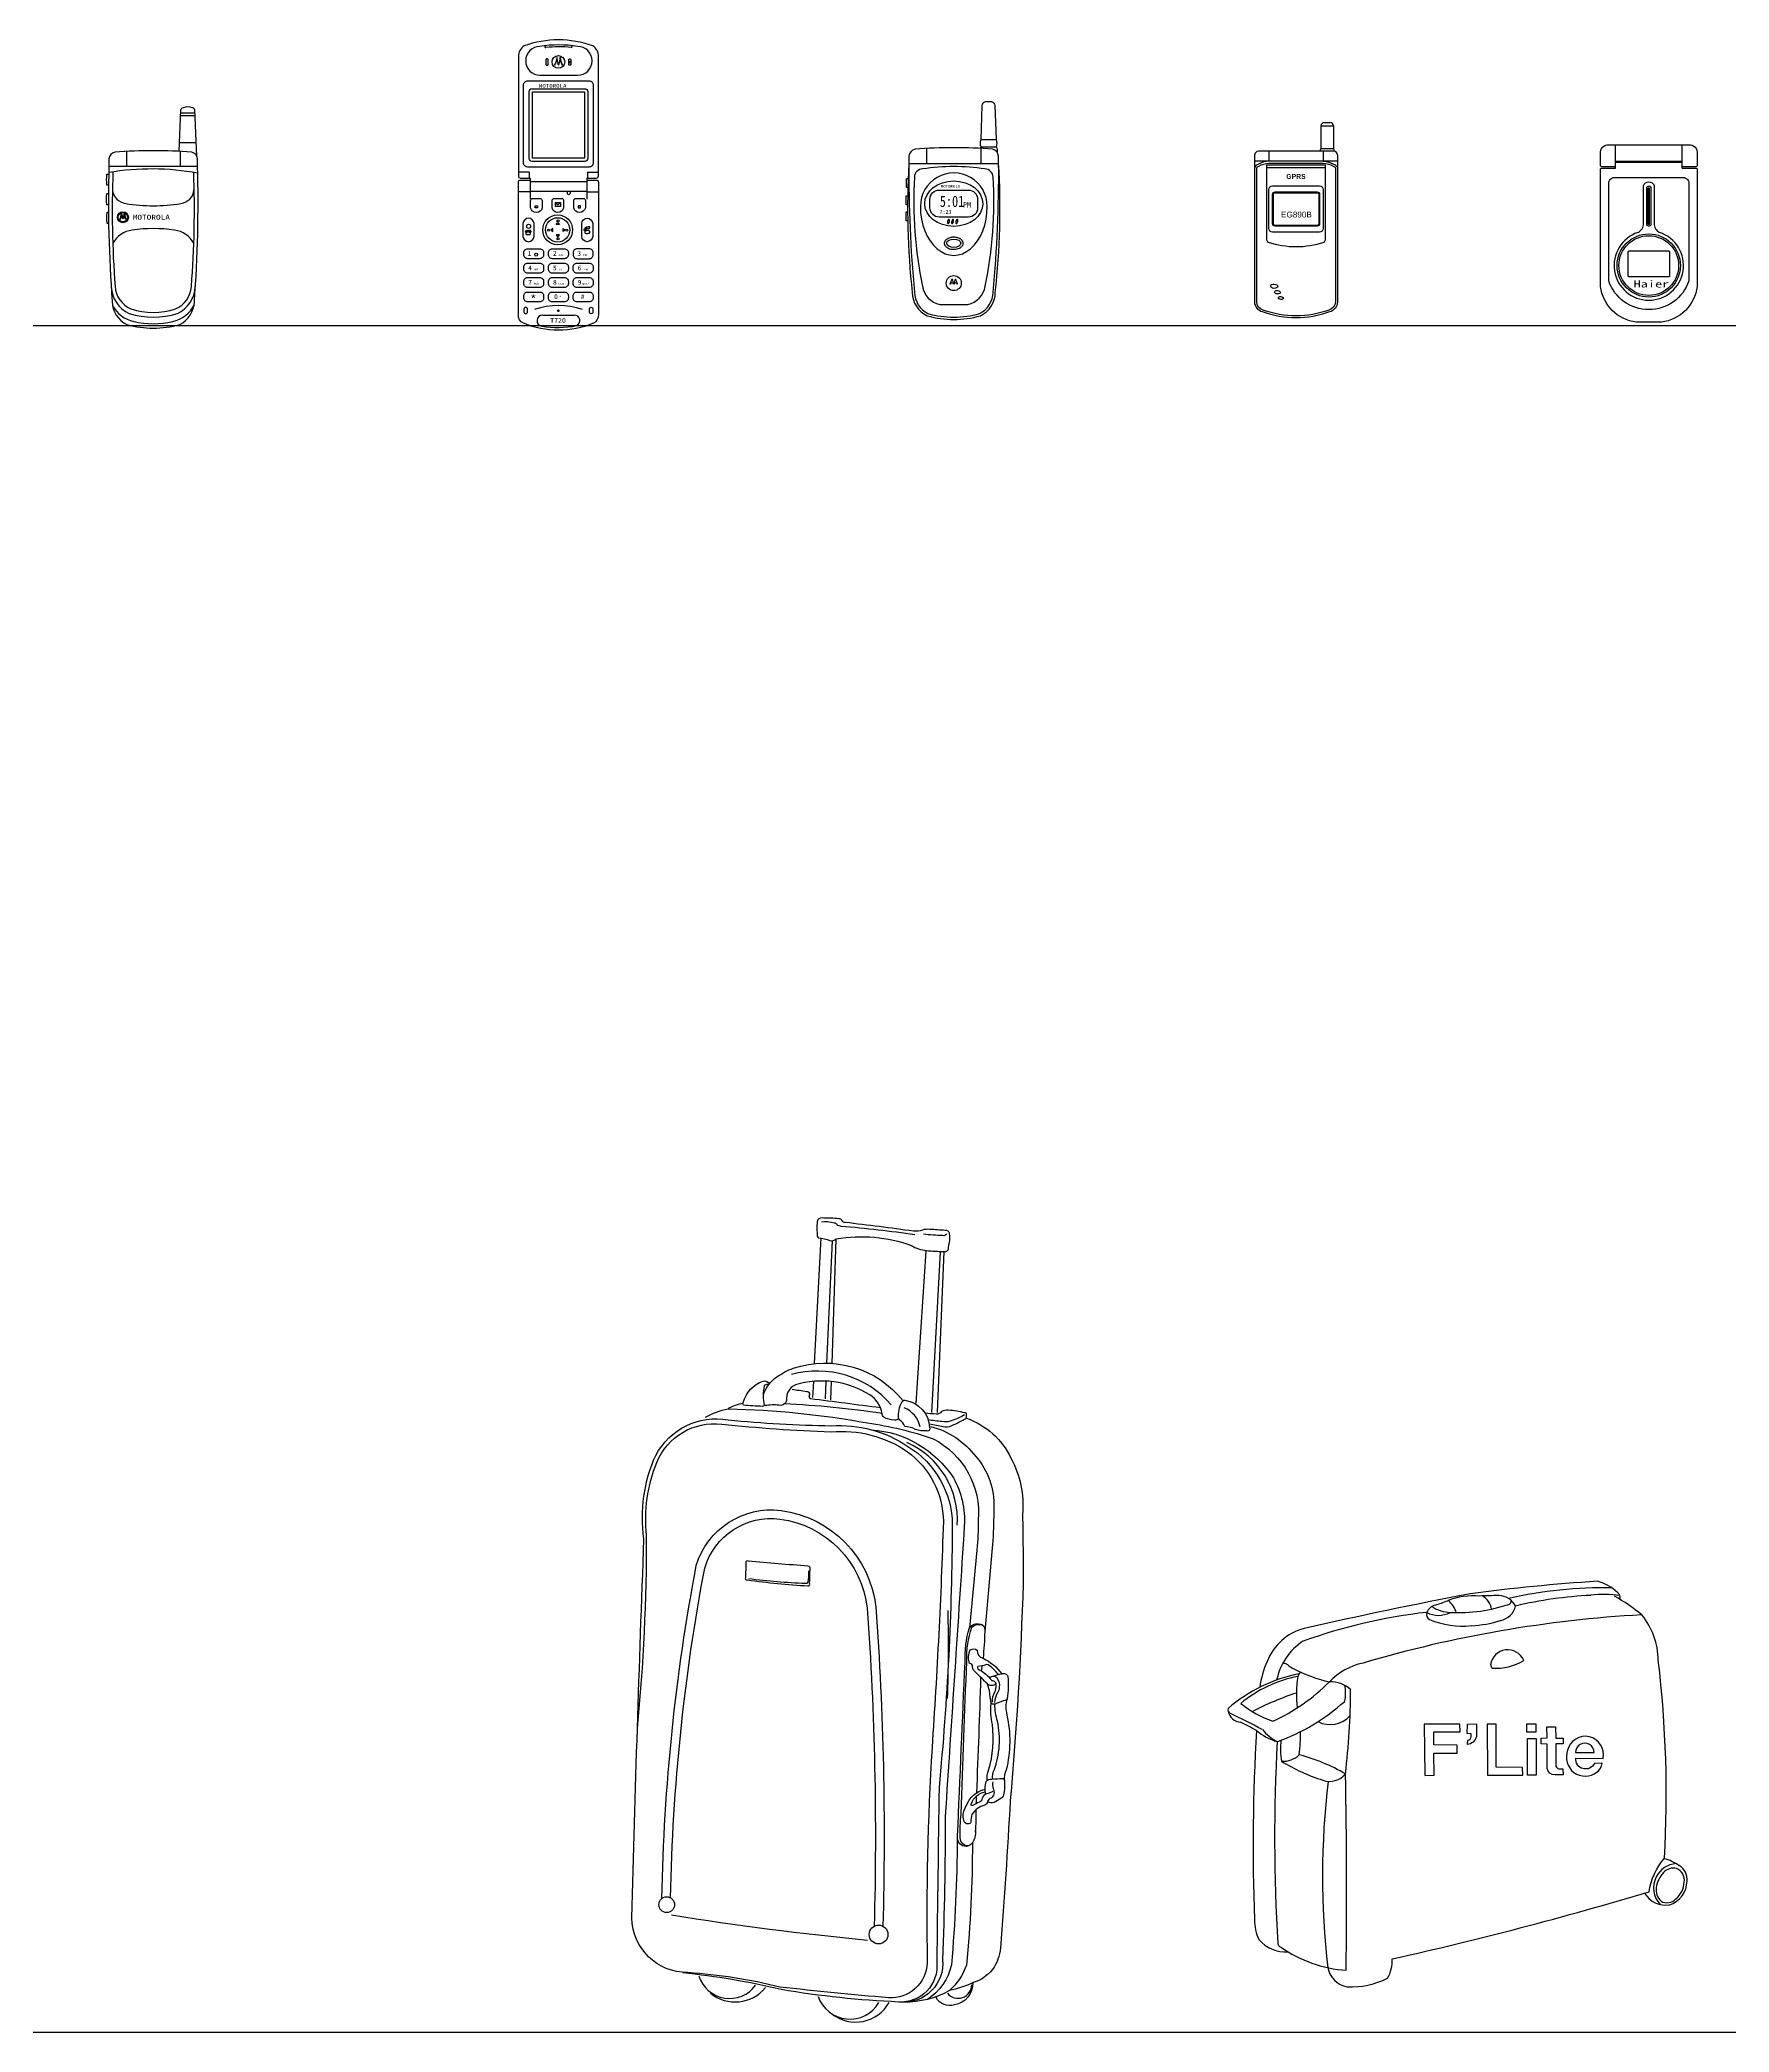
# Model space of a CAD drawing. Header units: inches. Extents: x 8.4 to 50.9, y 14.4 to 39.2.
# Drawn here: x 21.503 to 23.479, y 27.569 to 29.9 of the extents above; entities that cross this region are included whole.
import ezdxf

# ---------------------------------------------------------------- set-up
doc = ezdxf.new("R2010")
doc.units = ezdxf.units.IN
doc.header["$MEASUREMENT"] = 0
doc.layers.add('02', color=2, linetype='Continuous')
doc.layers.add('1', color=1, linetype='Continuous')
doc.styles.add('STYLE2', font='')
doc.styles.add('STYLE3', font='')
doc.styles.add('STYLE6', font='swissl.ttf')
doc.styles.add('STYLE7', font='swissbo.ttf')
doc.styles.get('STYLE2').set_extended_font_data('SimHei')
doc.styles.get('STYLE3').set_extended_font_data('SimHei')

msp = doc.modelspace()

# ---------------------------------------------------------------- linework, layer by layer
at = {"layer": '02'}
for p, q in [((21.6672, 29.811), (21.6845, 29.811)), ((21.6673, 29.8143), (21.6843, 29.8143)), ((23.0018, 29.7991), (23.0166, 29.7991)), ((23.0018, 29.7991), (23.0018, 29.7725)), ((23.0057, 29.8028), (23.0126, 29.8028)), ((23.0166, 29.7991), (23.0166, 29.7725)), ((21.6042, 29.7691), (21.6042, 29.7517)), ((21.6659, 29.7793), (21.6857, 29.7793)), ((21.6669, 29.7691), (21.6669, 29.7517)), ((22.5196, 29.7636), (22.5196, 29.7549)), ((22.5404, 29.7725), (22.5404, 29.7549)), ((22.6039, 29.7725), (22.6039, 29.7549)), ((22.6041, 29.7829), (22.6217, 29.7829)), ((22.6041, 29.7743), (22.6218, 29.7743)), ((22.6247, 29.7549), (22.6247, 29.7636)), ((23.0168, 29.7693), (22.9286, 29.7693)), ((22.9409, 29.7693), (22.9409, 29.7577)), ((23.0018, 29.7725), (23.0166, 29.7725)), ((23.0045, 29.7693), (23.0045, 29.7577)), ((23.3464, 29.7496), (23.3464, 29.7769)), ((23.4245, 29.7496), (23.4245, 29.7769)), ((21.5836, 29.7517), (21.6874, 29.7517)), ((22.0754, 29.7446), (22.0627, 29.7446)), ((22.0754, 29.7446), (22.0754, 29.7379)), ((22.0764, 29.7379), (22.0764, 29.7131)), ((22.1427, 29.7379), (22.1427, 29.7131)), ((22.1437, 29.7446), (22.1564, 29.7446)), ((22.1437, 29.7446), (22.1437, 29.7379)), ((22.5196, 29.7549), (22.6247, 29.7549)), ((23.0211, 29.7577), (22.9243, 29.7577)), ((22.9386, 29.6651), (22.9386, 29.7532)), ((22.9386, 29.7532), (23.0068, 29.7532)), ((22.9386, 29.7503), (23.0068, 29.7503)), ((23.0068, 29.7532), (23.0068, 29.6651)), ((23.3464, 29.7577), (23.4245, 29.7577)), ((23.3464, 29.7563), (23.4245, 29.7563)), ((22.0764, 29.7218), (22.0627, 29.7218)), ((22.0764, 29.7339), (22.1427, 29.7339)), ((22.0764, 29.7227), (22.1427, 29.7227)), ((22.1199, 29.7227), (22.1199, 29.7199)), ((22.1199, 29.7227), (22.1233, 29.7227)), ((22.1233, 29.7227), (22.1233, 29.7199)), ((22.1427, 29.7218), (22.1564, 29.7218)), ((21.598, 29.6961), (21.5986, 29.6961)), ((21.6021, 29.6961), (21.6015, 29.6961)), ((22.0912, 29.5775), (22.128, 29.5775)), ((22.4165, 28.4981), (22.409, 28.3511)), ((22.4238, 28.3517), (22.4304, 28.4949)), ((22.4297, 28.3514), (22.4346, 28.497)), ((22.5283, 28.305), (22.54, 28.4826)), ((22.5464, 28.2938), (22.5565, 28.4816)), ((22.5533, 28.2938), (22.5608, 28.4821)), ((22.4079, 28.3304), (22.407, 28.3114)), ((22.4219, 28.3098), (22.4228, 28.3307)), ((22.4283, 28.3087), (22.429, 28.3302)), ((22.599, 28.1331), (22.5904, 28.042)), ((22.6179, 28.1443), (22.6084, 28.0379))]:
    msp.add_line(p, q, dxfattribs=at)
for points in [[(22.1427, 29.7379), (22.1539, 29.7379, 0.414214), (22.1564, 29.7404), (22.1564, 29.8801, 0.274015), (22.1497, 29.8924, 0.178079), (22.0695, 29.8924, 0.274015), (22.0627, 29.8801), (22.0627, 29.7446), (22.0627, 29.7404, 0.414214), (22.0652, 29.7379), (22.0764, 29.7379)], [(22.0879, 29.8919, 0.414214), (22.0713, 29.8753), (22.0713, 29.8748, 0.414214), (22.0879, 29.8582), (22.1323, 29.8582, 0.414214), (22.1489, 29.8748), (22.1489, 29.8753, 0.414214), (22.1323, 29.8919)], [(21.6864, 29.7636), (21.6842, 29.8177, 0.273221), (21.6814, 29.8202, 0.155008), (21.6703, 29.8202, 0.2197), (21.6675, 29.8177), (21.6655, 29.7692)], [(22.6036, 29.7727, -0.115789), (22.6041, 29.7743, -0.177749), (22.6041, 29.7829), (22.6052, 29.8227, -0.302593), (22.6091, 29.8275), (22.6165, 29.8275, -0.302593), (22.6204, 29.8227), (22.6217, 29.7829, -0.179136), (22.6218, 29.7743, -0.137523), (22.6229, 29.7681)], [(23.0211, 29.7649), (23.0211, 29.5929, -0.325837), (23.0119, 29.5813, -0.176312), (22.9335, 29.5813, -0.325837), (22.9243, 29.5929), (22.9243, 29.7649)], [(23.3464, 29.7512), (23.3303, 29.7512, -0.414214), (23.3288, 29.7528), (23.3288, 29.7667, -0.460559), (23.3386, 29.7769), (23.4323, 29.7769, -0.460559), (23.4421, 29.7667), (23.4421, 29.7528, -0.414214), (23.4406, 29.7512), (23.4245, 29.7512)], [(21.5832, 29.7294), (21.5818, 29.7294, -0.414214), (21.5813, 29.7299, -0.062647), (21.5813, 29.7422, -0.414214), (21.5818, 29.7426), (21.5834, 29.7426)], [(21.5883, 29.7452, 0.028269), (21.5908, 29.6112, 0.277616), (21.6093, 29.5848, 0.151897), (21.6617, 29.5848, 0.277616), (21.6802, 29.6112, 0.028127), (21.6828, 29.7445)], [(22.5187, 29.7268), (22.5175, 29.7268, -0.414214), (22.517, 29.7273), (22.517, 29.7368, -0.414214), (22.5175, 29.7373), (22.5188, 29.7373)], [(22.5196, 29.7549, 0.041519), (22.5235, 29.6041, 0.281414), (22.541, 29.5768, 0.139178), (22.6034, 29.5768, 0.281414), (22.6208, 29.6041, 0.041519), (22.6247, 29.7549, 0.041519)], [(22.5196, 29.7547, 0.025158), (22.5262, 29.6043, 0.277136), (22.542, 29.5794, 0.138049), (22.6024, 29.5794, 0.277215), (22.6182, 29.6043, 0.025196), (22.6247, 29.7547, 0.041554)], [(22.9409, 29.7577, 0.104963), (22.9281, 29.7539, 0.077887), (22.9243, 29.7508)], [(23.0045, 29.7577, -0.104963), (23.0173, 29.7539, -0.077887), (23.0211, 29.7508)], [(23.4245, 29.7496), (23.4406, 29.7496, -0.414214), (23.4421, 29.748), (23.4421, 29.6111, -0.342592), (23.4002, 29.5694), (23.3707, 29.5694, -0.342592), (23.3288, 29.6111), (23.3288, 29.748, -0.414214), (23.3303, 29.7496), (23.3464, 29.7496)], [(21.5831, 29.7066), (21.5817, 29.7066, -0.414214), (21.5812, 29.7071, -0.062647), (21.5812, 29.7194, -0.414214), (21.5817, 29.7198), (21.5831, 29.7198)], [(22.1427, 29.7356), (22.1539, 29.7356, -0.414214), (22.1564, 29.7331), (22.1564, 29.5784, -0.316995), (22.1505, 29.568, -0.199784), (22.0687, 29.568, -0.316995), (22.0627, 29.5784), (22.0627, 29.7331, -0.414214), (22.0652, 29.7356), (22.0764, 29.7356)], [(22.518, 29.7067), (22.517, 29.7067, -0.414214), (22.5165, 29.7071), (22.5165, 29.7167, -0.414214), (22.517, 29.7172), (22.5177, 29.7172)], [(23.3728, 29.6742, 0.284351), (23.3792, 29.685), (23.3792, 29.7289, -0.749667), (23.3917, 29.7289), (23.3917, 29.685, 0.284351), (23.3981, 29.6742)], [(21.5833, 29.6847), (21.5819, 29.6847, -0.414214), (21.5814, 29.6852, -0.062647), (21.5814, 29.6974, -0.414214), (21.5819, 29.6979), (21.5831, 29.6979)], [(22.518, 29.6879), (22.517, 29.6879, -0.414214), (22.5165, 29.6884), (22.5165, 29.6979, -0.414214), (22.517, 29.6984), (22.5177, 29.6984)], [(21.5861, 29.6138, 0.000653), (21.5863, 29.6109, 0.284789), (21.6073, 29.5795, 0.153996), (21.6638, 29.5795, 0.284789), (21.6847, 29.6109, 0.000653), (21.685, 29.6138, 0.000653)], [(21.5879, 29.5886, 0.225736), (21.6126, 29.5703, 0.124886), (21.6584, 29.5703, 0.233786), (21.6836, 29.5896)], [(22.4173, 28.5171, -0.083607), (22.4324, 28.516, -0.217277), (22.4355, 28.5137, 0.133839), (22.4404, 28.512, -0.014715), (22.5267, 28.5022)], [(22.564, 28.5029, -0.333132), (22.5589, 28.5009, -0.016568), (22.5369, 28.5024)], [(22.3495, 28.3152, -0.160295), (22.3651, 28.3355, -0.076056), (22.3844, 28.3457, -0.31492), (22.5128, 28.3077)], [(22.3541, 28.3266, 0.328298), (22.3505, 28.3252, 0.130153), (22.3505, 28.3022, -0.202456), (22.3482, 28.3011, -0.0233), (22.3263, 28.3026, -0.273398), (22.3257, 28.3057, -0.245321), (22.349, 28.3307, -0.390795), (22.3562, 28.3273)], [(22.5077, 28.2864, -0.163737), (22.5027, 28.2851, -0.105688), (22.4903, 28.2884, -0.219221), (22.4882, 28.2927, 0.218146), (22.474, 28.3146, 0.216017), (22.3869, 28.3263, 0.335869), (22.3765, 28.3078, -0.306266), (22.3697, 28.3022, 0.079907), (22.3534, 28.3021, -0.231053), (22.3502, 28.3033)], [(22.3829, 28.3211, -0.006183), (22.3999, 28.3186, -0.524078), (22.4033, 28.3145, 0.498572), (22.4044, 28.3103, -0.002869), (22.4864, 28.2997)], [(22.2815, 28.2883, -0.099301), (22.3083, 28.2981, -0.040991), (22.4713, 28.2817, -0.050707), (22.5482, 28.2631, -0.304377), (22.6009, 28.1679, -0.031563), (22.599, 28.1331)], [(22.5435, 28.2806, -0.003309), (22.5599, 28.2777, 0.165425), (22.5693, 28.2783, 0.019414), (22.587, 28.2872, 0.095097), (22.587, 28.2913, 0.618243), (22.585, 28.2935, 0.053442), (22.5658, 28.2966, 0.13599), (22.5579, 28.295, -0.235556), (22.5516, 28.292, -0.002979), (22.5386, 28.2931)], [(22.202, 27.9244, 0.024636), (22.2128, 28.1503, -0.125088), (22.2246, 28.2354, -0.337349), (22.3006, 28.2804, 0.01717), (22.4286, 28.2713, -0.175944), (22.5179, 28.2481, -0.237115), (22.56, 28.1667, -0.009147), (22.5467, 27.902, 0.019241), (22.5412, 27.6501, -0.415335), (22.4959, 27.6093, -0.008015), (22.3687, 27.6219, 0.042577), (22.2609, 27.6388, -0.408225), (22.1955, 27.7027, -0.002713), (22.2097, 28.1461, -0.144678), (22.2235, 28.2438, -0.326777), (22.3083, 28.2854, 0.020906), (22.429, 28.2785, -0.166171), (22.5186, 28.2542, -0.258667), (22.5704, 28.1628, -0.023105), (22.5549, 27.8553, -0.000191), (22.5522, 27.6508, -0.465188), (22.5076, 27.6044, -0.031012), (22.3702, 27.6189, 0.03253), (22.255, 27.6385)], [(22.4758, 28.2738, -0.233065), (22.5717, 28.2176, -0.146489), (22.5845, 28.1613, -0.00032), (22.5621, 27.8214, -0.009429), (22.5591, 27.6537, -0.463542), (22.5104, 27.6043)], [(22.5848, 28.2912, -0.053765), (22.568, 28.2838, -0.130478), (22.5581, 28.2833, -0.006427), (22.5423, 28.2853)], [(22.545, 28.2777, -0.167593), (22.5979, 28.2425, -0.192111), (22.6191, 28.1825, -0.011186), (22.6179, 28.1443)], [(22.587, 28.2872, -0.201628), (22.639, 28.2407, -0.146381), (22.6526, 28.1747, -0.006303), (22.6533, 28.094, -0.014706), (22.6382, 27.8398, -0.006525), (22.6267, 27.6679, -0.316559), (22.595, 27.6271, -0.050736), (22.567, 27.6177)], [(22.2306, 27.7256, -0.042155), (22.2709, 28.1148, -0.367598), (22.3701, 28.1794, -0.343497), (22.4811, 28.0664, -0.024668), (22.4892, 27.6932)], [(22.2408, 27.7264, -0.041738), (22.2807, 28.112, -0.367162), (22.3688, 28.1693, -0.344135), (22.471, 28.0649, -0.024632), (22.479, 27.6931)], [(22.402, 28.1088, -0.076188), (22.4011, 28.0949, -0.369713), (22.3987, 28.0938, -0.019533), (22.3323, 28.0993)], [(23.0099, 27.6446, 0.320469), (23.0326, 27.6222, 0.128868), (23.0798, 27.6322, 0.1388), (23.0852, 27.6548, 0.017567), (23.3858, 27.7334, -0.143469), (23.4038, 27.7726, 0.043461), (23.3965, 28.0041, 0.170322), (23.3772, 28.0573, 0.041632), (23.3453, 28.0792)], [(22.5977, 27.8046, -0.150085), (22.594, 27.7906, -0.289547), (22.5843, 27.7865, -0.388995), (22.5766, 27.7988, -0.000164), (22.5854, 28.0019, -0.079667), (22.5904, 28.042, -0.32218), (22.6028, 28.0465, -0.125631), (22.6071, 28.0446, -0.169217), (22.6084, 28.0379, -0.021013), (22.6064, 28.0065)], [(22.5897, 27.7872, -0.44385), (22.5797, 27.7963, -0.045696), (22.581, 27.8242, -0.003113), (22.5874, 28.0031, -0.088337), (22.5933, 28.0428, -0.331675), (22.6071, 28.0446)], [(22.6215, 27.9769, -0.443267), (22.6115, 27.9766, -0.000081), (22.5982, 27.9896, -0.230085), (22.5942, 27.9963, 0.447456), (22.5906, 28.0004, -0.202215), (22.5915, 28.0164, -0.335843), (22.5996, 28.0159, 0.36794), (22.6064, 28.0065, -0.11894), (22.6285, 27.9883)], [(22.6244, 27.9875, 0.066289), (22.6125, 27.9988, 0.292783), (22.6095, 27.9986, 0.015214), (22.6004, 27.9967, 0.359035), (22.6009, 27.9937, -0.09646), (22.6141, 27.9834, -0.078996), (22.6168, 27.9799)], [(22.6179, 27.9855, -0.05715), (22.6285, 27.9883, -0.462541), (22.6353, 27.9852, -0.07617), (22.6347, 27.9592, -0.368085), (22.6325, 27.9572, 0.067117), (22.6223, 27.9534, -0.234431), (22.616, 27.9535, -0.011305), (22.614, 27.9686, -0.031507), (22.6115, 27.9766)], [(22.6141, 27.9834, -0.423998), (22.622, 27.9842, -0.232142), (22.6253, 27.9726, -0.148671), (22.6233, 27.9661, 0.126137), (22.6198, 27.9548)], [(22.6176, 27.955, -0.13341), (22.6201, 27.9672, 0.165075), (22.6217, 27.9745, 0.50732), (22.6168, 27.9799)], [(22.6113, 27.8637, -0.11195), (22.6129, 27.8757, 0.10926), (22.6173, 27.9291, -0.087685), (22.616, 27.9535)], [(22.6179, 27.8652, -0.160237), (22.6193, 27.8757, 0.143894), (22.6233, 27.9328, -0.066822), (22.6202, 27.9528)], [(22.6315, 27.8631, -0.111475), (22.634, 27.8764, 0.116947), (22.6346, 27.9401, -0.129673), (22.6347, 27.9592)], [(22.618, 27.862, 0.176301), (22.6183, 27.8538, -0.372402), (22.6158, 27.8429, 0.261328), (22.6117, 27.8388, -0.219672), (22.6084, 27.8345, 0.193957), (22.5934, 27.8238, 0.01443), (22.592, 27.8148, -0.413993), (22.5889, 27.8128, -0.404052), (22.5839, 27.8168, -0.208385), (22.5866, 27.8336, -0.238888), (22.6088, 27.8534)], [(22.618, 27.8507, -0.094505), (22.6105, 27.8478, 0.175931), (22.6053, 27.8429, -0.382188), (22.6019, 27.8381, -0.00313), (22.5947, 27.8346, -1.198374), (22.5929, 27.8366, -0.277973), (22.609, 27.8501)], [(22.6093, 27.848, -0.123968), (22.6102, 27.8624, -0.312199), (22.6167, 27.8651, 0.000449), (22.629, 27.866, -0.411114), (22.6315, 27.8631, -0.076666), (22.6304, 27.8467, -0.271206), (22.6272, 27.8424, 0.033447), (22.6194, 27.8379, -0.214954), (22.6116, 27.8386)], [(22.594, 27.7906, -0.024717), (22.5869, 27.6475, -0.132118), (22.567, 27.6177, -0.130904), (22.5138, 27.6042)], [(22.5762, 27.7952, -0.021167), (22.5694, 27.648, -0.198848), (22.5413, 27.6074)], [(22.5945, 27.6268, -0.370731), (22.5731, 27.6009, -0.347252), (22.5514, 27.6096, -0.347252)]]:
    msp.add_lwpolyline(points, format="xyb", dxfattribs=at)
for points in [[(22.0958, 29.8698), (22.0967, 29.8698, 0.414214), (22.0975, 29.8706), (22.0975, 29.8764, 0.414214), (22.0967, 29.8772), (22.0958, 29.8772, 0.414214), (22.095, 29.8764), (22.095, 29.8706, 0.414214)], [(22.1144, 29.8702, -0.092609), (22.1119, 29.8788), (22.1114, 29.8788, -0.089219), (22.1097, 29.8712, -0.089219), (22.1081, 29.8788), (22.1076, 29.8788, -0.092609), (22.1051, 29.8702), (22.1054, 29.87, 0.076661), (22.1078, 29.8772, 0.082213), (22.1097, 29.8701, 0.082213), (22.1117, 29.8772, 0.076661), (22.114, 29.87)], [(22.1233, 29.8698), (22.1224, 29.8698, -0.414214), (22.1216, 29.8706), (22.1216, 29.8764, -0.414214), (22.1224, 29.8772), (22.1233, 29.8772, -0.414214), (22.1241, 29.8764), (22.1241, 29.8706, -0.414214)], [(22.0737, 29.8516), (22.1454, 29.8516, -0.414214), (22.1504, 29.8466), (22.1504, 29.7558, -0.414214), (22.1454, 29.7508), (22.0737, 29.7508, -0.414214), (22.0687, 29.7558), (22.0687, 29.8466, -0.414214)], [(22.0787, 29.8424), (22.1405, 29.8424, -0.414214), (22.1438, 29.8391), (22.1438, 29.7608, -0.414214), (22.1405, 29.7574), (22.0787, 29.7574, -0.414214), (22.0754, 29.7608), (22.0754, 29.8391, -0.414214)], [(21.6874, 29.7603, 0.297783), (21.6806, 29.7683, 0.037411), (21.5905, 29.7681, 0.315969), (21.5836, 29.7603), (21.5836, 29.7517, 0.02501), (21.5874, 29.5935, 0.281414), (21.6047, 29.5666, 0.139178), (21.6664, 29.5666, 0.281414), (21.6836, 29.5935, 0.02501), (21.6874, 29.7517)], [(22.5558, 29.59), (22.5886, 29.59, 0.306886), (22.6089, 29.6114, 0.065597), (22.6182, 29.7391, 0.402763), (22.6086, 29.7485, 0.077987), (22.5357, 29.7485, 0.402763), (22.5261, 29.7391, 0.065597), (22.5354, 29.6114, 0.306886)], [(22.9266, 29.7499, -0.061305), (22.9292, 29.7519, -0.103852), (22.941, 29.7554), (23.0044, 29.7554, -0.103852), (23.0162, 29.7519, -0.061305), (23.0188, 29.7499), (23.0188, 29.593, -0.326976), (23.0112, 29.5835, -0.176738), (22.9342, 29.5835, -0.326976), (22.9266, 29.593)], [(23.3386, 29.7308, -0.444586), (23.3451, 29.7386), (23.4258, 29.7386, -0.444586), (23.4323, 29.7308), (23.4323, 29.6175, -0.71589), (23.3386, 29.6175)], [(22.077, 29.703), (22.077, 29.7116, -0.414214), (22.0795, 29.7141), (22.088, 29.7141, -0.414214), (22.0905, 29.7116), (22.0905, 29.703, -0.798903)], [(22.1022, 29.703), (22.1022, 29.7116, -0.414214), (22.1047, 29.7141), (22.1132, 29.7141, -0.414214), (22.1157, 29.7116), (22.1157, 29.703, -0.798903)], [(22.1276, 29.703), (22.1276, 29.7116, -0.414214), (22.1301, 29.7141), (22.1386, 29.7141, -0.414214), (22.1411, 29.7116), (22.1411, 29.703, -0.798903)], [(22.5551, 29.7239), (22.5893, 29.7239, -0.414214), (22.6, 29.7131), (22.6, 29.7029, -0.414214), (22.5893, 29.6922), (22.5551, 29.6922, -0.414214), (22.5443, 29.7029), (22.5443, 29.7131, -0.414214)], [(22.9409, 29.7246, -0.414214), (22.9452, 29.7289), (23.0002, 29.7289, -0.414214), (23.0045, 29.7246), (23.0045, 29.6788, -0.414214), (23.0002, 29.6745), (22.9452, 29.6745, -0.414214), (22.9409, 29.6788)], [(22.9481, 29.7217), (22.9973, 29.7217, -0.414214), (23.0002, 29.7188), (23.0002, 29.6846, -0.414214), (22.9973, 29.6817), (22.9481, 29.6817, -0.414214), (22.9452, 29.6846), (22.9452, 29.7188, -0.414214)], [(22.9481, 29.7208), (22.9973, 29.7208, -0.414214), (22.9993, 29.7188), (22.9993, 29.6846, -0.414214), (22.9973, 29.6825), (22.9481, 29.6825, -0.414214), (22.9461, 29.6846), (22.9461, 29.7188, -0.414214)], [(23.383, 29.7263, -0.414214), (23.385, 29.7284), (23.3858, 29.7284, -0.414214), (23.3879, 29.7263), (23.3879, 29.6838, -0.414214), (23.3858, 29.6817), (23.385, 29.6817, -0.414214), (23.383, 29.6838)], [(23.3848, 29.7263, -0.414214), (23.385, 29.7266), (23.3858, 29.7266, -0.414214), (23.386, 29.7263), (23.386, 29.6838, -0.414214), (23.3858, 29.6836), (23.385, 29.6836, -0.414214), (23.3848, 29.6838)], [(22.081, 29.6695), (22.081, 29.6849, 0.932077), (22.0681, 29.6849), (22.0681, 29.6695, 0.932077)], [(22.1368, 29.6695), (22.1368, 29.6849, -0.932077), (22.1497, 29.6849), (22.1497, 29.6695, -0.932077)], [(22.0705, 29.6752, 0.404784), (22.0724, 29.675, 0.209333), (22.0726, 29.6757, -0.049185), (22.0753, 29.6758, 0.404045), (22.0773, 29.675, 0.482371), (22.0778, 29.6755, 0.386144), (22.0757, 29.6766, -0.02759), (22.0744, 29.6763, -0.100526), (22.0731, 29.6764, 0.3754)], [(22.0721, 29.6743, 0.479177), (22.0717, 29.6719, 0.034414), (22.0761, 29.6718, 0.483796), (22.0769, 29.6737, 0.497369), (22.0753, 29.6743, -0.376725), (22.0749, 29.6752, -0.429922), (22.0732, 29.6753, -0.81054)], [(22.1395, 29.6776, 0.856784), (22.1411, 29.6767, 0.302982), (22.1415, 29.6781, -0.395228), (22.1438, 29.6793, 0.689986), (22.1465, 29.6807, 0.404671)], [(22.1424, 29.6768, 0.052097), (22.1422, 29.676, 0.323787), (22.1406, 29.675, 0.225267), (22.1408, 29.6734, 0.119969), (22.146, 29.6736, 0.192738), (22.1463, 29.6754, 0.214977), (22.1447, 29.6763, 0.140514), (22.1446, 29.6769, 0.698182), (22.1439, 29.6766, -0.501285), (22.143, 29.6768, 0.676519)], [(22.566, 29.6849, 0.222859), (22.5672, 29.6888, 0.639207), (22.5659, 29.6893, 0.236988), (22.5647, 29.6853, 0.501922)], [(22.5708, 29.6849, 0.222859), (22.572, 29.6888, 0.639207), (22.5708, 29.6893, 0.236988), (22.5696, 29.6853, 0.501922)], [(22.5757, 29.6849, 0.222859), (22.5769, 29.6888, 0.639207), (22.5756, 29.6893, 0.236988), (22.5745, 29.6853, 0.501922)], [(22.0735, 29.6552), (22.0878, 29.6552, -0.414214), (22.0923, 29.6506), (22.0923, 29.6482, -0.414214), (22.0878, 29.6436), (22.0735, 29.6436, -0.414214), (22.069, 29.6482), (22.069, 29.6506, -0.414214)], [(22.1025, 29.6552), (22.1167, 29.6552, -0.414214), (22.1212, 29.6506), (22.1212, 29.6482, -0.414214), (22.1167, 29.6436), (22.1025, 29.6436, -0.414214), (22.0979, 29.6482), (22.0979, 29.6506, -0.414214)], [(22.1456, 29.6552), (22.1314, 29.6552, 0.414214), (22.1268, 29.6506), (22.1268, 29.6482, 0.414214), (22.1314, 29.6436), (22.1456, 29.6436, 0.414214), (22.1502, 29.6482), (22.1502, 29.6506, 0.414214)], [(23.3613, 29.6515, -0.414214), (23.3623, 29.6526), (23.4086, 29.6526, -0.414214), (23.4096, 29.6515), (23.4096, 29.6233, -0.414214), (23.4086, 29.6223), (23.3623, 29.6223, -0.414214), (23.3613, 29.6233)], [(22.0735, 29.6383), (22.0878, 29.6383, -0.414214), (22.0923, 29.6338), (22.0923, 29.6313, -0.414214), (22.0878, 29.6267), (22.0735, 29.6267, -0.414214), (22.069, 29.6313), (22.069, 29.6338, -0.414214)], [(22.0735, 29.6215), (22.0878, 29.6215, -0.414214), (22.0923, 29.6169), (22.0923, 29.6145, -0.414214), (22.0878, 29.6099), (22.0735, 29.6099, -0.414214), (22.069, 29.6145), (22.069, 29.6169, -0.414214)], [(22.1025, 29.6383), (22.1167, 29.6383, -0.414214), (22.1212, 29.6338), (22.1212, 29.6313, -0.414214), (22.1167, 29.6267), (22.1025, 29.6267, -0.414214), (22.0979, 29.6313), (22.0979, 29.6338, -0.414214)], [(22.1025, 29.6215), (22.1167, 29.6215, -0.414214), (22.1212, 29.6169), (22.1212, 29.6145, -0.414214), (22.1167, 29.6099), (22.1025, 29.6099, -0.414214), (22.0979, 29.6145), (22.0979, 29.6169, -0.414214)], [(22.1314, 29.6383), (22.1456, 29.6383, -0.414214), (22.1502, 29.6338), (22.1502, 29.6313, -0.414214), (22.1456, 29.6267), (22.1314, 29.6267, -0.414214), (22.1268, 29.6313), (22.1268, 29.6338, -0.414214)], [(22.1314, 29.6215), (22.1456, 29.6215, -0.414214), (22.1502, 29.6169), (22.1502, 29.6145, -0.414214), (22.1456, 29.6099), (22.1314, 29.6099, -0.414214), (22.1268, 29.6145), (22.1268, 29.6169, -0.414214)], [(22.0735, 29.6046), (22.0878, 29.6046, -0.414214), (22.0923, 29.6001), (22.0923, 29.5976, -0.414214), (22.0878, 29.593), (22.0735, 29.593, -0.414214), (22.069, 29.5976), (22.069, 29.6001, -0.414214)], [(22.1025, 29.6046), (22.1167, 29.6046, -0.414214), (22.1212, 29.6001), (22.1212, 29.5976, -0.414214), (22.1167, 29.593), (22.1025, 29.593, -0.414214), (22.0979, 29.5976), (22.0979, 29.6001, -0.414214)], [(22.1314, 29.6046), (22.1456, 29.6046, -0.414214), (22.1502, 29.6001), (22.1502, 29.5976, -0.414214), (22.1456, 29.593), (22.1314, 29.593, -0.414214), (22.1268, 29.5976), (22.1268, 29.6001, -0.414214)], [(22.0713, 29.5792), (22.0713, 29.5792, 0.414214), (22.0734, 29.5813), (22.0734, 29.5846, 0.414214), (22.0713, 29.5867), (22.0713, 29.5867, 0.414214), (22.0692, 29.5846), (22.0692, 29.5813, 0.414214)], [(22.1479, 29.5792), (22.1478, 29.5792, -0.414214), (22.1458, 29.5813), (22.1458, 29.5846, -0.414214), (22.1478, 29.5867), (22.1479, 29.5867, -0.414214), (22.15, 29.5846), (22.15, 29.5813, -0.414214)], [(22.414, 28.4984, -0.05541), (22.4273, 28.4953, 0.313148), (22.4346, 28.497, -0.131883), (22.5227, 28.4893, 0.108137), (22.5401, 28.4834, 0.006005), (22.5608, 28.4821, 0.531478), (22.566, 28.4876, 0.099093), (22.5673, 28.5029, 0.464101), (22.5622, 28.5069, -0.005847), (22.5442, 28.5082, 0.09432), (22.5354, 28.5073, -0.118085), (22.5251, 28.506, 0.006271), (22.445, 28.5162, -0.379985), (22.4419, 28.5179, 0.294873), (22.4373, 28.5206, 0.041563), (22.42, 28.5213, 0.272132), (22.4128, 28.5191, 0.068009), (22.4124, 28.5026, 0.343312)], [(22.5086, 28.2851, -0.281547), (22.5076, 28.2879, -0.148461), (22.5113, 28.3059, -0.295078), (22.515, 28.3084, -0.356956), (22.5439, 28.2765, -0.754458), (22.5398, 28.2727, -0.098946), (22.5275, 28.2739, 0.141217), (22.5148, 28.2775, 0.188569)], [(22.4016, 28.1143, -0.006301), (22.3318, 28.1202, 0.720588), (22.329, 28.118, -0.012885), (22.3283, 28.1011, 0.597507), (22.3307, 28.0982, 0.021879), (22.4014, 28.0912, 0.686133), (22.4035, 28.0942, -0.010854), (22.404, 28.1105, 0.573645)], [(23.1777, 27.9148), (23.1777, 27.918), (23.1728, 27.9183), (23.1731, 27.9294), (23.1837, 27.9297), (23.1837, 27.9148, -0.307195), (23.1731, 27.9055), (23.1736, 27.9107, 0.386597)], [(23.2757, 27.87, -0.384095), (23.2666, 27.8776), (23.2666, 27.9061), (23.2595, 27.9063), (23.2595, 27.9129), (23.2664, 27.9133), (23.2663, 27.9261), (23.2764, 27.9264), (23.2766, 27.9131), (23.2852, 27.9129), (23.2852, 27.9063), (23.2766, 27.9065), (23.2768, 27.8801, 0.302632), (23.2803, 27.8773), (23.285, 27.8773), (23.2853, 27.87)], [(23.3308, 27.8839), (23.3217, 27.8835, -0.8499), (23.3001, 27.8896), (23.3319, 27.8894, 0.982135), (23.2903, 27.899, 0.311088), (23.2978, 27.8727, 0.324497), (23.3247, 27.8732, 0.217819)], [(23.3215, 27.8963, 1.009446), (23.2998, 27.8962)], [(23.3941, 27.7384, 0.250765), (23.3997, 27.7224, 0.346021), (23.4172, 27.725, 0.196611), (23.4269, 27.7445, 0.337146), (23.4178, 27.7607, 0.259559), (23.4026, 27.7559, 0.155071)]]:
    msp.add_lwpolyline(points, format="xyb", close=True, dxfattribs=at)
for points in [[(22.0791, 29.8387), (22.14, 29.8387), (22.14, 29.7612), (22.0791, 29.7612)], [(22.0824, 29.7054), (22.0851, 29.7054), (22.0851, 29.7029), (22.0824, 29.7029)], [(22.106, 29.7092), (22.1119, 29.7092), (22.1119, 29.7046), (22.106, 29.7046)], [(22.1355, 29.7054), (22.1328, 29.7054), (22.1328, 29.7029), (22.1355, 29.7029)], [(22.1005, 29.677), (22.103, 29.6752), (22.103, 29.6789)], [(22.109, 29.6859), (22.1109, 29.6834), (22.1071, 29.6834)], [(22.109, 29.6687), (22.1109, 29.6713), (22.1071, 29.6713)], [(22.1176, 29.677), (22.115, 29.6752), (22.115, 29.6789)], [(23.1645, 27.9294), (23.1226, 27.9294), (23.1232, 27.8693), (23.1341, 27.8696), (23.1338, 27.8956), (23.161, 27.8953), (23.161, 27.9048), (23.1338, 27.9051), (23.1338, 27.9203), (23.1648, 27.9206)], [(23.207, 27.9294), (23.1963, 27.9294), (23.1967, 27.8696), (23.2381, 27.8698), (23.2378, 27.8788), (23.207, 27.879)], [(23.2429, 27.9296), (23.2533, 27.9296), (23.2533, 27.9202), (23.2429, 27.9202)], [(23.2433, 27.9127), (23.2536, 27.9127), (23.2536, 27.8696), (23.2433, 27.8696)]]:
    msp.add_lwpolyline(points, close=True, dxfattribs=at)
msp.add_lwpolyline([(22.106, 29.7092), (22.1082, 29.7069), (22.1097, 29.7069), (22.1119, 29.7092)], dxfattribs=at)
for centre, radius in [((22.1096, 29.8737), 0.00741), ((22.1229, 29.8734), 0.000815), ((21.6, 29.6921), 0.00643), ((21.6, 29.6921), 0.00559), ((22.1087, 29.6773), 0.0175), ((22.1087, 29.6773), 0.0142), ((22.0747, 29.6814), 0.00239), ((22.0981, 29.6769), 0.00115), ((22.1091, 29.688), 0.00115), ((22.1091, 29.6667), 0.00115), ((22.1194, 29.6769), 0.00115), ((23.3854, 29.6356), 0.037), ((23.3854, 29.6356), 0.0349), ((22.0835, 29.6483), 0.0017), ((22.5722, 29.615), 0.00876), ((22.1095, 29.5826), 0.000972), ((22.2363, 27.7183), 0.00921), ((22.4842, 27.6834), 0.011)]:
    msp.add_circle(centre, radius, dxfattribs=at)
for centre, radius, start, end in [((22.1101, 29.7454), 0.1482, 81.3817, 98.6183), ((22.0949, 29.8917), 0.00115, 116.3383, 272.1251), ((22.1101, 29.7432), 0.1482, 84.3812, 95.8939), ((22.1247, 29.8918), 0.00115, 267.8749, 63.6617), ((23.0061, 29.7984), 0.00435, 95.0062, 171.6193), ((23.0122, 29.7984), 0.00435, 8.3807, 84.9938), ((22.5287, 29.7626), 0.00915, 103.7031, 173.8428), ((22.5736, 29.163), 0.6104, 85.8464, 94.4163), ((22.615, 29.7624), 0.00975, 7.2605, 73.5911), ((22.9286, 29.7649), 0.00432, 90, 180), ((23.0066, 29.7692), 0.00583, 145.9762, 179.278), ((23.0117, 29.7692), 0.00583, 0.0198, 34.0238), ((23.0168, 29.7649), 0.00432, 0, 90), ((21.6335, 29.4462), 0.3023, 79.69, 99.5356), ((22.5722, 29.7048), 0.0391, 359.9638, 180.0362), ((21.6052, 29.7255), 0.0174, 184.6566, 263.6155), ((21.6658, 29.7255), 0.0174, 276.3845, 355.3434), ((22.1216, 29.7203), 0.00172, 192.7571, 347.2429), ((21.5839, 29.6966), 0.0142, 330.7418, 357.9657), ((21.5965, 29.69), 0.000436, 224.4541, 308.8403), ((21.5845, 29.6965), 0.0141, 331.1577, 349.694), ((21.6057, 29.6951), 0.0075, 189.2245, 216.4801), ((21.6099, 29.6968), 0.0114, 183.4975, 209.6382), ((21.6001, 29.691), 0.000448, 221.553, 321.6679), ((21.5902, 29.6968), 0.0114, 330.3618, 356.5025), ((21.5944, 29.6951), 0.0075, 323.7032, 350.7755), ((21.6156, 29.6965), 0.0141, 190.306, 208.8423), ((21.6163, 29.6966), 0.0142, 182.0343, 209.2582), ((21.6355, 29.9014), 0.1959, 260.5273, 279.4727), ((21.6036, 29.69), 0.000436, 231.1597, 315.5459), ((21.6145, 29.6472), 0.03, 96.9515, 151.3532), ((21.6355, 29.5163), 0.1625, 81.2704, 98.7296), ((21.6566, 29.6472), 0.03, 28.6559, 83.0485), ((23.3854, 29.6356), 0.0406, 108.1964, 71.8036), ((22.9407, 29.665), 0.0021, 175.3773, 252.0029), ((22.9727, 29.7631), 0.1054, 251.9352, 288.0648), ((23.0047, 29.665), 0.0021, 287.9971, 4.6227), ((22.5362, 29.6295), 0.0352, 333.6208, 344.6995), ((22.6605, 29.6449), 0.0936, 195.3476, 199.4231), ((22.4839, 29.6449), 0.0936, 340.5769, 344.6524), ((22.6081, 29.6295), 0.0352, 195.3005, 206.3792), ((22.57, 29.6131), 0.00231, 17.1668, 162.8332), ((22.5744, 29.6131), 0.00231, 17.1668, 162.8332), ((22.1096, 29.5037), 0.0851, 70.7151, 109.2849), ((22.0909, 29.5711), 0.00636, 87.2051, 263.8867), ((22.1283, 29.5711), 0.00636, 294.2026, 92.7949), ((22.1091, 29.6786), 0.1154, 260.5754, 280.8965), ((22.4127, 28.2288), 0.1137, 40.6527, 105.5646), ((22.3313, 28.2633), 0.0417, 97.9833, 123.4774), ((22.3229, 27.1982), 1.107, 81.4106, 87.3566), ((22.5036, 28.2716), 0.0296, 10.6673, 69.4227), ((22.4772, 28.168), 0.0993, 356.5188, 66.2277), ((24.1931, 22.7247), 5.4528, 100.7473, 102.8323), ((23.4576, 25.9819), 2.1187, 93.5797, 97.6293), ((23.3325, 27.5906), 0.4983, 88.8855, 102.8872), ((23.3117, 28.0438), 0.0544, 46.3858, 75.5466), ((23.3442, 28.0772), 0.00784, 346.1181, 49.7649), ((20.8385, 28.0184), 1.7275, 358.0433, 1.4538), ((23.1984, 27.4196), 0.6447, 96.4892, 109.7224), ((23.1319, 28.0579), 0.00677, 160.6528, 242.5235), ((23.1402, 28.0531), 0.0163, 107.3618, 154.1613), ((23.1394, 28.0855), 0.0289, 241.3908, 298.6092), ((23.1545, 28.1019), 0.0418, 236.9043, 268.2686), ((23.0943, 28.2075), 0.1448, 286.4764, 292.6091), ((23.1802, 27.9962), 0.0833, 84.9252, 111.3213), ((23.1305, 28.0507), 0.0311, 17.229, 48.9466), ((23.1626, 28.2454), 0.1855, 267.1021, 288.9229), ((23.2154, 27.4324), 0.6474, 90.4939, 92.4665), ((23.1789, 28.0597), 0.023, 11.0102, 58.6144), ((23.2097, 28.0575), 0.0222, 27.109, 89.532), ((23.2085, 28.0719), 0.0214, 279.4605, 348.5701), ((23.218, 28.0745), 0.00654, 316.473, 356.5272), ((23.3409, 27.5967), 0.4839, 92.7403, 103.3134), ((23.3339, 27.9465), 0.1346, 82.4535, 96.8776), ((22.9989, 27.9789), 0.0647, 105.1176, 158.3192), ((23.4584, 26.617), 1.4426, 93.2254, 106.3996), ((23.1674, 28.1431), 0.099, 247.0505, 276.0121), ((23.1728, 28.1707), 0.1262, 272.2693, 288.0966), ((23.0211, 27.966), 0.0727, 123.6889, 168.0515), ((23.2204, 27.9962), 0.0202, 22.8492, 172.5615), ((22.7585, 27.9792), 0.1546, 173.0827, 175.3498), ((23.0522, 27.954), 0.1235, 156.729, 171.2626), ((23.0515, 28.2093), 0.228, 245.7151, 247.0511), ((22.9795, 28.0159), 0.0237, 224.3527, 248.3912), ((23.0526, 28.1536), 0.1795, 242.8897, 256.8369), ((22.9814, 27.9839), 0.00673, 114.2902, 169.3228), ((23.0663, 27.9275), 0.0749, 101.7436, 136.7764), ((23.2059, 27.999), 0.00548, 182.6527, 228.0776), ((23.2067, 28.0562), 0.0614, 265.8128, 301.7945), ((11.955, 28.3075), 10.6539, 357.53386, 358.25981), ((23.0103, 27.8136), 0.178, 101.0498, 131.1337), ((23.0041, 27.8367), 0.1514, 101.194, 129.3709), ((23.0785, 27.642), 0.3405, 108.0176, 117.4537), ((22.8496, 28.1417), 0.2298, 294.6221, 314.8581), ((23.1146, 27.9638), 0.1415, 171.3217, 186.2328), ((23.0142, 27.9473), 0.0316, 44.828, 94.4411), ((22.9846, 27.966), 0.0461, 347.6788, 11.0605), ((22.1781, 27.9727), 0.8584, 353.2078, 359.7921), ((22.8974, 27.946), 0.00441, 157.8276, 239.0717), ((22.9087, 27.9473), 0.0157, 189.9804, 266.8938), ((22.6685, 27.441), 0.55, 61.2319, 65.6773), ((22.9843, 28.0459), 0.1196, 230.4396, 251.0196), ((22.871, 28.1318), 0.2367, 289.6306, 312.0632), ((22.8266, 27.7526), 0.1965, 59.5084, 65.6024), ((25.1918, 27.7873), 2.2694, 176.5975, 182.1824), ((22.9713, 27.9763), 0.0705, 230.3571, 252.8376), ((22.9789, 27.961), 0.0593, 219.6362, 241.3967), ((22.7689, 27.9191), 0.2091, 352.9967, 0.4334), ((23.0127, 27.9598), 0.0309, 242.5952, 318.8686), ((25.0544, 27.7966), 2.1068, 176.9427, 183.3668), ((23.0524, 27.9007), 0.0979, 174.2381, 188.6685), ((22.9572, 27.9137), 0.0278, 266.7234, 313.6945), ((23.069, 28.07), 0.2161, 238.3522, 252.5047), ((22.9182, 27.6764), 0.2249, 60.0307, 75.011), ((23.9118, 27.7514), 0.9082, 172.9761, 186.759), ((23.012, 27.8864), 0.0239, 250.4192, 320.6646), ((14.8312, 27.7299), 8.2006, 359.38253, 0.98746), ((22.3707, 27.821), 0.2277, 355.6165, 2.0909), ((11.955, 28.3075), 10.6539, 357.46615, 357.51485), ((23.4192, 27.7385), 0.0278, 93.6572, 154.1426), ((23.3916, 27.7227), 0.0506, 54.4534, 76.6894), ((23.4118, 27.7479), 0.0185, 353.6179, 59.9874), ((23.4185, 27.7376), 0.0276, 151.7703, 224.1579), ((23.3999, 27.7465), 0.0303, 289.1304, 358.684), ((23.4054, 27.7467), 0.0291, 210.8644, 278.8045), ((22.8257, 31.3479), 3.6881, 260.8944, 264.4855), ((22.9808, 27.7009), 0.0568, 179.9977, 204.5302), ((22.9601, 27.7037), 0.0406, 220.4135, 274.6041), ((22.9561, 27.6736), 0.00498, 188.4757, 254.8029), ((23.042, 27.7925), 0.1514, 234.8396, 265.947), ((22.3098, 27.6461), 0.0376, 197.6585, 323.9679), ((22.3163, 27.6505), 0.046, 231.0223, 320.5253), ((22.5773, 27.6247), 0.016, 218.551, 359.3633), ((22.4507, 27.6239), 0.0395, 199.1221, 329.1637), ((22.4574, 27.6258), 0.0449, 231.6426, 330.9607)]:
    msp.add_arc(centre, radius, start, end, dxfattribs=at)
for centre, major_axis, ratio in [((22.5722, 29.7079), (-0.034, 0), 0.782612), ((22.5722, 29.6616), (-0.00828, 0), 0.597159), ((22.947, 29.6113), (-0.00425, 0.00024), 0.576462), ((22.951, 29.6043), (-0.0034, 0.00019), 0.576462), ((22.9549, 29.5976), (-0.00286, 0.00016), 0.576462)]:
    msp.add_ellipse(centre, major_axis=major_axis, ratio=ratio, dxfattribs=at)
msp.add_ellipse((22.5722, 29.7048), major_axis=(0, -0.0573), ratio=0.683089, start_param=4.712389, end_param=7.853982, dxfattribs=at)
msp.add_open_spline([(22.5614, 29.6616), (22.5614, 29.6613), (22.5614, 29.661), (22.5615, 29.6604), (22.5616, 29.6602), (22.5618, 29.6596), (22.5619, 29.6594), (22.5621, 29.6588), (22.5623, 29.6586), (22.5627, 29.658), (22.563, 29.6577), (22.5635, 29.6571), (22.5639, 29.6568), (22.5646, 29.6563), (22.5649, 29.6561), (22.566, 29.6554), (22.5668, 29.6551), (22.5685, 29.6546), (22.5693, 29.6544), (22.5711, 29.6542), (22.572, 29.6542), (22.5739, 29.6542), (22.5748, 29.6544), (22.5766, 29.6548), (22.5775, 29.6551), (22.5789, 29.6557), (22.5794, 29.656), (22.5804, 29.6567), (22.5808, 29.6571), (22.5815, 29.6578), (22.5817, 29.6581), (22.5822, 29.6588), (22.5824, 29.6591), (22.5827, 29.6599), (22.5828, 29.6603), (22.5829, 29.661), (22.5829, 29.6614), (22.5829, 29.662), (22.5829, 29.6624), (22.5827, 29.663), (22.5826, 29.6634), (22.5824, 29.664), (22.5822, 29.6643), (22.5819, 29.6649), (22.5817, 29.6651), (22.5813, 29.6656), (22.581, 29.6659), (22.5803, 29.6665), (22.5798, 29.6669), (22.5787, 29.6676), (22.5781, 29.6679), (22.5768, 29.6683), (22.5762, 29.6685), (22.5748, 29.6688), (22.5742, 29.6689), (22.572, 29.6691), (22.5705, 29.669), (22.5683, 29.6685), (22.5675, 29.6683), (22.566, 29.6678), (22.5654, 29.6674), (22.5643, 29.6667), (22.5639, 29.6664), (22.5632, 29.6657), (22.5628, 29.6654), (22.5623, 29.6647), (22.5621, 29.6644), (22.5618, 29.6637), (22.5617, 29.6633), (22.5615, 29.6626), (22.5614, 29.6622), (22.5614, 29.6618), (22.5614, 29.6617), (22.5614, 29.6616)], degree=3, knots=[0, 0, 0, 0, 0.095799, 0.095799, 0.191599, 0.191599, 0.287398, 0.287398, 0.383197, 0.383197, 0.527888, 0.527888, 0.672578, 0.672578, 0.817268, 0.817268, 1.09349, 1.09349, 1.369711, 1.369711, 1.645933, 1.645933, 1.940343, 1.940343, 2.234752, 2.234752, 2.433042, 2.433042, 2.631332, 2.631332, 2.767407, 2.767407, 2.903482, 2.903482, 3.039557, 3.039557, 3.152792, 3.152792, 3.266027, 3.266027, 3.379262, 3.379262, 3.492497, 3.492497, 3.605732, 3.605732, 3.718967, 3.718967, 3.934241, 3.934241, 4.149515, 4.149515, 4.364789, 4.364789, 4.580062, 4.580062, 5.037194, 5.037194, 5.288912, 5.288912, 5.54063, 5.54063, 5.710076, 5.710076, 5.879522, 5.879522, 6.005279, 6.005279, 6.131036, 6.131036, 6.256793, 6.256793, 6.283185, 6.283185, 6.283185, 6.283185], dxfattribs=at)
at = {"layer": '1'}
for p, q in [((8.7087, 29.5655), (29.0349, 29.5655)), ((8.7087, 27.5691), (29.0349, 27.5691))]:
    msp.add_line(p, q, dxfattribs=at)

# ---------------------------------------------------------------- texts
at = {"layer": '02'}
for s, height, style, width, p in [('MOTOROLA', 0.00438, 'STYLE3', 1.35, (22.0868, 29.8436)), ('5:01', 0.0132, 'STYLE2', 0.8, (22.5558, 29.7041)), ('MOTOROLA', 0.00311, 'STYLE3', 1.35, (22.5569, 29.7267)), ('MOTOROLA', 0.00571, 'STYLE3', 1.4, (21.6115, 29.6892)), ('7:23', 0.00475, 'STYLE2', 0.9, (22.5555, 29.696)), ('1', 0.00559, 'STYLE2', 1.1, (22.0735, 29.6468)), ('2', 0.00559, 'STYLE2', 1.1, (22.1032, 29.6468)), ('ABC', 0.00227, 'STYLE2', 1.2, (22.1099, 29.6467)), ('3', 0.00559, 'STYLE2', 1.1, (22.1317, 29.6468)), ('DEF', 0.00227, 'STYLE2', 1.2, (22.1384, 29.6467)), ('4', 0.00559, 'STYLE2', 1.1, (22.0742, 29.6301)), ('GHI', 0.00227, 'STYLE2', 1.2, (22.0809, 29.6299)), ('5', 0.00559, 'STYLE2', 1.1, (22.1032, 29.63)), ('JKL', 0.00227, 'STYLE2', 1.2, (22.1099, 29.6298)), ('6', 0.00559, 'STYLE2', 1.1, (22.1321, 29.63)), ('MNO', 0.00227, 'STYLE2', 1.2, (22.1388, 29.6298)), ('7', 0.00559, 'STYLE2', 1.1, (22.0742, 29.6132)), ('*', 0.0102, 'STYLE2', 1.1, (22.0764, 29.5909)), ('PQR', 0.00227, 'STYLE2', 1.2, (22.0809, 29.6131)), ('8', 0.00559, 'STYLE2', 1.1, (22.1032, 29.6131)), ('0', 0.00559, 'STYLE2', 1.1, (22.1045, 29.5963)), ('STUV', 0.00227, 'STYLE2', 1.2, (22.1089, 29.613)), ('+', 0.00249, 'STYLE2', 1.2, (22.1106, 29.5982)), ('9', 0.00559, 'STYLE2', 1.1, (22.1321, 29.6131)), ('#', 0.00559, 'STYLE2', 1.1, (22.1357, 29.5963)), ('WXYZ', 0.00227, 'STYLE2', 1.2, (22.1378, 29.613)), ('Haier', 0.00818, 'STYLE2', 1.5, (23.3677, 29.6099)), ('T720', 0.00559, 'STYLE2', 1.2, (22.1, 29.5686))]:
    msp.add_text(s, height=height, dxfattribs=dict(at, style=style, width=width)).set_placement(p)
for s, height, style, p in [('GPRS', 0.00574, 'STYLE7', (22.9612, 29.7369)), ('PM', 0.0066, 'STYLE2', (22.5829, 29.7033)), ('EG890B', 0.00683, 'STYLE6', (22.9551, 29.6918))]:
    msp.add_text(s, height=height, dxfattribs=dict(at, style=style)).set_placement(p)

doc.saveas('drawing.dxf')
